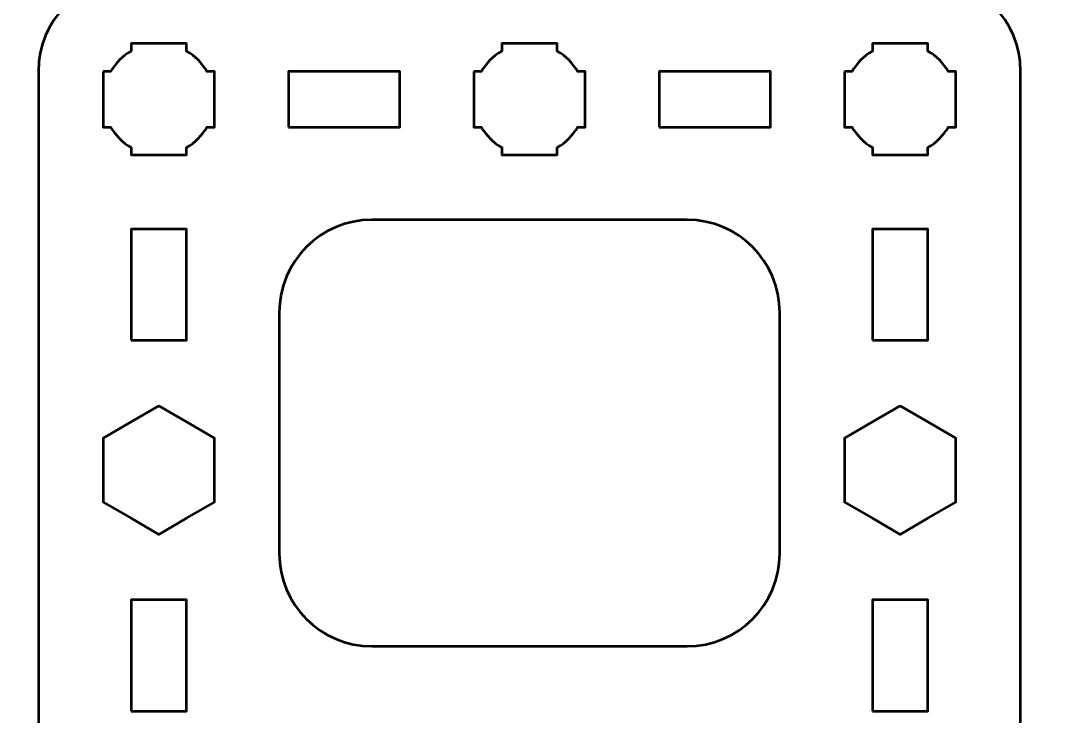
# Model space of a CAD drawing. Header units: centimetres. Extents: x -21 to 0, y -29.7 to 0.
# Drawn here: x -16.95 to -11.4, y -26.98 to -23.23 of the extents above; entities that cross this region are included whole.
import ezdxf

# ---------------------------------------------------------------- set-up
doc = ezdxf.new("R2010")
doc.units = ezdxf.units.CM
doc.header["$MEASUREMENT"] = 0
doc.layers.add('Layer 1', color=7, linetype='Continuous')

msp = doc.modelspace()

# ---------------------------------------------------------------- linework, layer by layer
at = {"layer": 'Layer 1', "lineweight": 53}
for points in [[(-16.35, -24.95), (-16.05, -24.95), (-16.05, -24.35), (-16.35, -24.35), (-16.35, -24.95)], [(-12.35, -24.95), (-12.05, -24.95), (-12.05, -24.35), (-12.35, -24.35), (-12.35, -24.95)], [(-16.35, -26.95), (-16.05, -26.95), (-16.05, -26.35), (-16.35, -26.35), (-16.35, -26.95)], [(-12.35, -26.95), (-12.05, -26.95), (-12.05, -26.35), (-12.35, -26.35), (-12.35, -26.95)]]:
    msp.add_lwpolyline(points, close=True, dxfattribs=at)
at = {"layer": 'Layer 1', "color": 1, "lineweight": 53}
msp.add_open_spline([(-21.00003, -29.19995), (-21.00003, -29.19995), (-21.00003, -2.89992), (-21.00003, -2.89992), (-21.00003, -2.89992), (-21.00003, -2.81709), (-20.93286, -2.74992), (-20.85003, -2.74992), (-20.85003, -2.74992), (-20.7672, -2.74992), (-20.70003, -2.68275), (-20.70003, -2.59992), (-20.70003, -2.59992), (-20.70003, -2.51709), (-20.7672, -2.44992), (-20.85003, -2.44992), (-20.85003, -2.44992), (-20.93286, -2.44992), (-21.00003, -2.38275), (-21.00003, -2.29992), (-21.00003, -2.29992), (-21.00003, -2.21709), (-20.93286, -2.14992), (-20.85003, -2.14992), (-20.85003, -2.14992), (-20.7672, -2.14992), (-20.70003, -2.08275), (-20.70003, -1.99992), (-20.70003, -1.99992), (-20.70003, -1.91709), (-20.7672, -1.84992), (-20.85003, -1.84992), (-20.85003, -1.84992), (-20.93286, -1.84992), (-21.00003, -1.78275), (-21.00003, -1.69992), (-21.00003, -1.69992), (-21.00003, -1.61709), (-20.93286, -1.54992), (-20.85003, -1.54992), (-20.85003, -1.54992), (-20.7672, -1.54992), (-20.70003, -1.48275), (-20.70003, -1.39992), (-20.70003, -1.39992), (-20.70003, -1.31709), (-20.7672, -1.24992), (-20.85003, -1.24992), (-20.85003, -1.24992), (-20.93286, -1.24992), (-21.00003, -1.18275), (-21.00003, -1.09992), (-21.00003, -1.09992), (-21.00003, -1.09992), (-21.00003, -0.49992), (-21.00003, -0.49992), (-21.00003, -0.49992), (-21.00003, -0.22295), (-20.77694, 0.00004), (-20.49994, 0.00004), (-20.49994, 0.00004), (-20.49994, 0.00004), (-0.50008, 0.00004), (-0.50008, 0.00004), (-0.50008, 0.00004), (-0.22294, 0.00004), (0.00002, -0.22295), (0.00002, -0.49992), (0.00002, -0.49992), (0.00002, -0.49992), (0.00002, -29.19995), (0.00002, -29.19995), (0.00002, -29.19995), (0.00002, -29.47695), (-0.22294, -29.70004), (-0.50008, -29.70004), (-0.50008, -29.70004), (-0.50008, -29.70004), (-20.49994, -29.70004), (-20.49994, -29.70004), (-20.49994, -29.70004), (-20.77694, -29.70004), (-21.00003, -29.47695), (-21.00003, -29.19995)], degree=3, knots=[0, 0, 0, 0, 0.047619, 0.047619, 0.047619, 0.047619, 0.0952381, 0.0952381, 0.0952381, 0.0952381, 0.1428571, 0.1428571, 0.1428571, 0.1428571, 0.1904762, 0.1904762, 0.1904762, 0.1904762, 0.2380952, 0.2380952, 0.2380952, 0.2380952, 0.2857143, 0.2857143, 0.2857143, 0.2857143, 0.3333333, 0.3333333, 0.3333333, 0.3333333, 0.3809524, 0.3809524, 0.3809524, 0.3809524, 0.4285714, 0.4285714, 0.4285714, 0.4285714, 0.4761905, 0.4761905, 0.4761905, 0.4761905, 0.5238095, 0.5238095, 0.5238095, 0.5238095, 0.5714286, 0.5714286, 0.5714286, 0.5714286, 0.6190476, 0.6190476, 0.6190476, 0.6190476, 0.6666667, 0.6666667, 0.6666667, 0.6666667, 0.7142857, 0.7142857, 0.7142857, 0.7142857, 0.7619048, 0.7619048, 0.7619048, 0.7619048, 0.8095238, 0.8095238, 0.8095238, 0.8095238, 0.8571429, 0.8571429, 0.8571429, 0.8571429, 0.9047619, 0.9047619, 0.9047619, 0.9047619, 0.952381, 0.952381, 0.952381, 0.952381, 1, 1, 1, 1], dxfattribs=at)
at = {"layer": 'Layer 1', "color": 3, "lineweight": 53}
msp.add_open_spline([(-16.85, -27.8), (-16.85, -27.8), (-16.85, -23.5), (-16.85, -23.5), (-16.85, -23.5), (-16.85, -23.22391), (-16.62609, -23), (-16.35, -23), (-16.35, -23), (-16.35, -23), (-12.05, -23), (-12.05, -23), (-12.05, -23), (-11.77391, -23), (-11.55, -23.22391), (-11.55, -23.5), (-11.55, -23.5), (-11.55, -23.5), (-11.55, -27.8), (-11.55, -27.8), (-11.55, -27.8), (-11.55, -28.07609), (-11.77391, -28.3), (-12.05, -28.3), (-12.05, -28.3), (-12.05, -28.3), (-16.35, -28.3), (-16.35, -28.3), (-16.35, -28.3), (-16.62609, -28.3), (-16.85, -28.07609), (-16.85, -27.8)], degree=3, knots=[0, 0, 0, 0, 0.125, 0.125, 0.125, 0.125, 0.25, 0.25, 0.25, 0.25, 0.375, 0.375, 0.375, 0.375, 0.5, 0.5, 0.5, 0.5, 0.625, 0.625, 0.625, 0.625, 0.75, 0.75, 0.75, 0.75, 0.875, 0.875, 0.875, 0.875, 1, 1, 1, 1], dxfattribs=at)
at = {"layer": 'Layer 1', "lineweight": 53}
for points, knots in [([(-16.5, -23.5), (-16.5, -23.5), (-16.45985, -23.5), (-16.45985, -23.5), (-16.45985, -23.5), (-16.4335, -23.45447), (-16.39553, -23.4165), (-16.35, -23.39015), (-16.35, -23.39015), (-16.35, -23.39015), (-16.35, -23.35), (-16.35, -23.35), (-16.35, -23.35), (-16.35, -23.35), (-16.2, -23.35), (-16.2, -23.35), (-16.2, -23.35), (-16.2, -23.35), (-16.05, -23.35), (-16.05, -23.35), (-16.05, -23.35), (-16.05, -23.35), (-16.05, -23.39015), (-16.05, -23.39015), (-16.05, -23.39015), (-16.00447, -23.4165), (-15.9665, -23.45447), (-15.94015, -23.5), (-15.94015, -23.5), (-15.94015, -23.5), (-15.9, -23.5), (-15.9, -23.5), (-15.9, -23.5), (-15.9, -23.5), (-15.9, -23.65), (-15.9, -23.65), (-15.9, -23.65), (-15.9, -23.65), (-15.9, -23.8), (-15.9, -23.8), (-15.9, -23.8), (-15.9, -23.8), (-15.94015, -23.8), (-15.94015, -23.8), (-15.94015, -23.8), (-15.9665, -23.84553), (-16.00447, -23.8835), (-16.05, -23.90985), (-16.05, -23.90985), (-16.05, -23.90985), (-16.05, -23.95), (-16.05, -23.95), (-16.05, -23.95), (-16.05, -23.95), (-16.2, -23.95), (-16.2, -23.95), (-16.2, -23.95), (-16.2, -23.95), (-16.35, -23.95), (-16.35, -23.95), (-16.35, -23.95), (-16.35, -23.95), (-16.35, -23.90985), (-16.35, -23.90985), (-16.35, -23.90985), (-16.39553, -23.8835), (-16.4335, -23.84553), (-16.45985, -23.8), (-16.45985, -23.8), (-16.45985, -23.8), (-16.5, -23.8), (-16.5, -23.8), (-16.5, -23.8), (-16.5, -23.8), (-16.5, -23.65), (-16.5, -23.65), (-16.5, -23.65), (-16.5, -23.65), (-16.5, -23.5), (-16.5, -23.5)], [0, 0, 0, 0, 0.05, 0.05, 0.05, 0.05, 0.1, 0.1, 0.1, 0.1, 0.15, 0.15, 0.15, 0.15, 0.2, 0.2, 0.2, 0.2, 0.25, 0.25, 0.25, 0.25, 0.3, 0.3, 0.3, 0.3, 0.35, 0.35, 0.35, 0.35, 0.4, 0.4, 0.4, 0.4, 0.45, 0.45, 0.45, 0.45, 0.5, 0.5, 0.5, 0.5, 0.55, 0.55, 0.55, 0.55, 0.6, 0.6, 0.6, 0.6, 0.65, 0.65, 0.65, 0.65, 0.7, 0.7, 0.7, 0.7, 0.75, 0.75, 0.75, 0.75, 0.8, 0.8, 0.8, 0.8, 0.85, 0.85, 0.85, 0.85, 0.9, 0.9, 0.9, 0.9, 0.95, 0.95, 0.95, 0.95, 1, 1, 1, 1]), ([(-14.5, -23.5), (-14.5, -23.5), (-14.45985, -23.5), (-14.45985, -23.5), (-14.45985, -23.5), (-14.4335, -23.45447), (-14.39553, -23.4165), (-14.35, -23.39015), (-14.35, -23.39015), (-14.35, -23.39015), (-14.35, -23.35), (-14.35, -23.35), (-14.35, -23.35), (-14.35, -23.35), (-14.2, -23.35), (-14.2, -23.35), (-14.2, -23.35), (-14.2, -23.35), (-14.05, -23.35), (-14.05, -23.35), (-14.05, -23.35), (-14.05, -23.35), (-14.05, -23.39015), (-14.05, -23.39015), (-14.05, -23.39015), (-14.00447, -23.4165), (-13.9665, -23.45447), (-13.94015, -23.5), (-13.94015, -23.5), (-13.94015, -23.5), (-13.9, -23.5), (-13.9, -23.5), (-13.9, -23.5), (-13.9, -23.5), (-13.9, -23.65), (-13.9, -23.65), (-13.9, -23.65), (-13.9, -23.65), (-13.9, -23.8), (-13.9, -23.8), (-13.9, -23.8), (-13.9, -23.8), (-13.94015, -23.8), (-13.94015, -23.8), (-13.94015, -23.8), (-13.9665, -23.84553), (-14.00447, -23.8835), (-14.05, -23.90985), (-14.05, -23.90985), (-14.05, -23.90985), (-14.05, -23.95), (-14.05, -23.95), (-14.05, -23.95), (-14.05, -23.95), (-14.2, -23.95), (-14.2, -23.95), (-14.2, -23.95), (-14.2, -23.95), (-14.35, -23.95), (-14.35, -23.95), (-14.35, -23.95), (-14.35, -23.95), (-14.35, -23.90985), (-14.35, -23.90985), (-14.35, -23.90985), (-14.39553, -23.8835), (-14.4335, -23.84553), (-14.45985, -23.8), (-14.45985, -23.8), (-14.45985, -23.8), (-14.5, -23.8), (-14.5, -23.8), (-14.5, -23.8), (-14.5, -23.8), (-14.5, -23.65), (-14.5, -23.65), (-14.5, -23.65), (-14.5, -23.65), (-14.5, -23.5), (-14.5, -23.5)], [0, 0, 0, 0, 0.05, 0.05, 0.05, 0.05, 0.1, 0.1, 0.1, 0.1, 0.15, 0.15, 0.15, 0.15, 0.2, 0.2, 0.2, 0.2, 0.25, 0.25, 0.25, 0.25, 0.3, 0.3, 0.3, 0.3, 0.35, 0.35, 0.35, 0.35, 0.4, 0.4, 0.4, 0.4, 0.45, 0.45, 0.45, 0.45, 0.5, 0.5, 0.5, 0.5, 0.55, 0.55, 0.55, 0.55, 0.6, 0.6, 0.6, 0.6, 0.65, 0.65, 0.65, 0.65, 0.7, 0.7, 0.7, 0.7, 0.75, 0.75, 0.75, 0.75, 0.8, 0.8, 0.8, 0.8, 0.85, 0.85, 0.85, 0.85, 0.9, 0.9, 0.9, 0.9, 0.95, 0.95, 0.95, 0.95, 1, 1, 1, 1]), ([(-12.5, -23.5), (-12.5, -23.5), (-12.45985, -23.5), (-12.45985, -23.5), (-12.45985, -23.5), (-12.4335, -23.45447), (-12.39553, -23.4165), (-12.35, -23.39015), (-12.35, -23.39015), (-12.35, -23.39015), (-12.35, -23.35), (-12.35, -23.35), (-12.35, -23.35), (-12.35, -23.35), (-12.2, -23.35), (-12.2, -23.35), (-12.2, -23.35), (-12.2, -23.35), (-12.05, -23.35), (-12.05, -23.35), (-12.05, -23.35), (-12.05, -23.35), (-12.05, -23.39015), (-12.05, -23.39015), (-12.05, -23.39015), (-12.00447, -23.4165), (-11.9665, -23.45447), (-11.94015, -23.5), (-11.94015, -23.5), (-11.94015, -23.5), (-11.9, -23.5), (-11.9, -23.5), (-11.9, -23.5), (-11.9, -23.5), (-11.9, -23.65), (-11.9, -23.65), (-11.9, -23.65), (-11.9, -23.65), (-11.9, -23.8), (-11.9, -23.8), (-11.9, -23.8), (-11.9, -23.8), (-11.94015, -23.8), (-11.94015, -23.8), (-11.94015, -23.8), (-11.9665, -23.84553), (-12.00447, -23.8835), (-12.05, -23.90985), (-12.05, -23.90985), (-12.05, -23.90985), (-12.05, -23.95), (-12.05, -23.95), (-12.05, -23.95), (-12.05, -23.95), (-12.2, -23.95), (-12.2, -23.95), (-12.2, -23.95), (-12.2, -23.95), (-12.35, -23.95), (-12.35, -23.95), (-12.35, -23.95), (-12.35, -23.95), (-12.35, -23.90985), (-12.35, -23.90985), (-12.35, -23.90985), (-12.39553, -23.8835), (-12.4335, -23.84553), (-12.45985, -23.8), (-12.45985, -23.8), (-12.45985, -23.8), (-12.5, -23.8), (-12.5, -23.8), (-12.5, -23.8), (-12.5, -23.8), (-12.5, -23.65), (-12.5, -23.65), (-12.5, -23.65), (-12.5, -23.65), (-12.5, -23.5), (-12.5, -23.5)], [0, 0, 0, 0, 0.05, 0.05, 0.05, 0.05, 0.1, 0.1, 0.1, 0.1, 0.15, 0.15, 0.15, 0.15, 0.2, 0.2, 0.2, 0.2, 0.25, 0.25, 0.25, 0.25, 0.3, 0.3, 0.3, 0.3, 0.35, 0.35, 0.35, 0.35, 0.4, 0.4, 0.4, 0.4, 0.45, 0.45, 0.45, 0.45, 0.5, 0.5, 0.5, 0.5, 0.55, 0.55, 0.55, 0.55, 0.6, 0.6, 0.6, 0.6, 0.65, 0.65, 0.65, 0.65, 0.7, 0.7, 0.7, 0.7, 0.75, 0.75, 0.75, 0.75, 0.8, 0.8, 0.8, 0.8, 0.85, 0.85, 0.85, 0.85, 0.9, 0.9, 0.9, 0.9, 0.95, 0.95, 0.95, 0.95, 1, 1, 1, 1]), ([(-15.5, -23.8), (-15.5, -23.8), (-15.5, -23.5), (-15.5, -23.5), (-15.5, -23.5), (-15.5, -23.5), (-14.9, -23.5), (-14.9, -23.5), (-14.9, -23.5), (-14.9, -23.5), (-14.9, -23.8), (-14.9, -23.8), (-14.9, -23.8), (-14.9, -23.8), (-15.5, -23.8), (-15.5, -23.8)], [0, 0, 0, 0, 0.25, 0.25, 0.25, 0.25, 0.5, 0.5, 0.5, 0.5, 0.75, 0.75, 0.75, 0.75, 1, 1, 1, 1]), ([(-13.5, -23.8), (-13.5, -23.8), (-13.5, -23.5), (-13.5, -23.5), (-13.5, -23.5), (-13.5, -23.5), (-12.9, -23.5), (-12.9, -23.5), (-12.9, -23.5), (-12.9, -23.5), (-12.9, -23.8), (-12.9, -23.8), (-12.9, -23.8), (-12.9, -23.8), (-13.5, -23.8), (-13.5, -23.8)], [0, 0, 0, 0, 0.25, 0.25, 0.25, 0.25, 0.5, 0.5, 0.5, 0.5, 0.75, 0.75, 0.75, 0.75, 1, 1, 1, 1]), ([(-15.55, -26.1), (-15.55, -26.1), (-15.55, -24.8), (-15.55, -24.8), (-15.55, -24.8), (-15.55, -24.52391), (-15.32609, -24.3), (-15.05, -24.3), (-15.05, -24.3), (-15.05, -24.3), (-13.35, -24.3), (-13.35, -24.3), (-13.35, -24.3), (-13.07391, -24.3), (-12.85, -24.52391), (-12.85, -24.8), (-12.85, -24.8), (-12.85, -24.8), (-12.85, -26.1), (-12.85, -26.1), (-12.85, -26.1), (-12.85, -26.37609), (-13.07391, -26.6), (-13.35, -26.6), (-13.35, -26.6), (-13.35, -26.6), (-15.05, -26.6), (-15.05, -26.6), (-15.05, -26.6), (-15.32609, -26.6), (-15.55, -26.37609), (-15.55, -26.1)], [0, 0, 0, 0, 0.125, 0.125, 0.125, 0.125, 0.25, 0.25, 0.25, 0.25, 0.375, 0.375, 0.375, 0.375, 0.5, 0.5, 0.5, 0.5, 0.625, 0.625, 0.625, 0.625, 0.75, 0.75, 0.75, 0.75, 0.875, 0.875, 0.875, 0.875, 1, 1, 1, 1]), ([(-16.2, -25.30359), (-16.2, -25.30359), (-16.05, -25.39019), (-16.05, -25.39019), (-16.05, -25.39019), (-16.05, -25.39019), (-15.9, -25.47679), (-15.9, -25.47679), (-15.9, -25.47679), (-15.9, -25.47679), (-15.9, -25.65), (-15.9, -25.65), (-15.9, -25.65), (-15.9, -25.65), (-15.9, -25.82321), (-15.9, -25.82321), (-15.9, -25.82321), (-15.9, -25.82321), (-16.05, -25.90981), (-16.05, -25.90981), (-16.05, -25.90981), (-16.05, -25.90981), (-16.2, -25.99641), (-16.2, -25.99641), (-16.2, -25.99641), (-16.2, -25.99641), (-16.35, -25.90981), (-16.35, -25.90981), (-16.35, -25.90981), (-16.35, -25.90981), (-16.5, -25.82321), (-16.5, -25.82321), (-16.5, -25.82321), (-16.5, -25.82321), (-16.5, -25.65), (-16.5, -25.65), (-16.5, -25.65), (-16.5, -25.65), (-16.5, -25.47679), (-16.5, -25.47679), (-16.5, -25.47679), (-16.5, -25.47679), (-16.35, -25.39019), (-16.35, -25.39019), (-16.35, -25.39019), (-16.35, -25.39019), (-16.2, -25.30359), (-16.2, -25.30359)], [0, 0, 0, 0, 0.0833333, 0.0833333, 0.0833333, 0.0833333, 0.1666667, 0.1666667, 0.1666667, 0.1666667, 0.25, 0.25, 0.25, 0.25, 0.3333333, 0.3333333, 0.3333333, 0.3333333, 0.4166667, 0.4166667, 0.4166667, 0.4166667, 0.5, 0.5, 0.5, 0.5, 0.5833333, 0.5833333, 0.5833333, 0.5833333, 0.6666667, 0.6666667, 0.6666667, 0.6666667, 0.75, 0.75, 0.75, 0.75, 0.8333333, 0.8333333, 0.8333333, 0.8333333, 0.9166667, 0.9166667, 0.9166667, 0.9166667, 1, 1, 1, 1]), ([(-12.2, -25.30359), (-12.2, -25.30359), (-12.05, -25.39019), (-12.05, -25.39019), (-12.05, -25.39019), (-12.05, -25.39019), (-11.9, -25.47679), (-11.9, -25.47679), (-11.9, -25.47679), (-11.9, -25.47679), (-11.9, -25.65), (-11.9, -25.65), (-11.9, -25.65), (-11.9, -25.65), (-11.9, -25.82321), (-11.9, -25.82321), (-11.9, -25.82321), (-11.9, -25.82321), (-12.05, -25.90981), (-12.05, -25.90981), (-12.05, -25.90981), (-12.05, -25.90981), (-12.2, -25.99641), (-12.2, -25.99641), (-12.2, -25.99641), (-12.2, -25.99641), (-12.35, -25.90981), (-12.35, -25.90981), (-12.35, -25.90981), (-12.35, -25.90981), (-12.5, -25.82321), (-12.5, -25.82321), (-12.5, -25.82321), (-12.5, -25.82321), (-12.5, -25.65), (-12.5, -25.65), (-12.5, -25.65), (-12.5, -25.65), (-12.5, -25.47679), (-12.5, -25.47679), (-12.5, -25.47679), (-12.5, -25.47679), (-12.35, -25.39019), (-12.35, -25.39019), (-12.35, -25.39019), (-12.35, -25.39019), (-12.2, -25.30359), (-12.2, -25.30359)], [0, 0, 0, 0, 0.0833333, 0.0833333, 0.0833333, 0.0833333, 0.1666667, 0.1666667, 0.1666667, 0.1666667, 0.25, 0.25, 0.25, 0.25, 0.3333333, 0.3333333, 0.3333333, 0.3333333, 0.4166667, 0.4166667, 0.4166667, 0.4166667, 0.5, 0.5, 0.5, 0.5, 0.5833333, 0.5833333, 0.5833333, 0.5833333, 0.6666667, 0.6666667, 0.6666667, 0.6666667, 0.75, 0.75, 0.75, 0.75, 0.8333333, 0.8333333, 0.8333333, 0.8333333, 0.9166667, 0.9166667, 0.9166667, 0.9166667, 1, 1, 1, 1])]:
    msp.add_open_spline(points, degree=3, knots=knots, dxfattribs=at)

doc.saveas('drawing.dxf')
